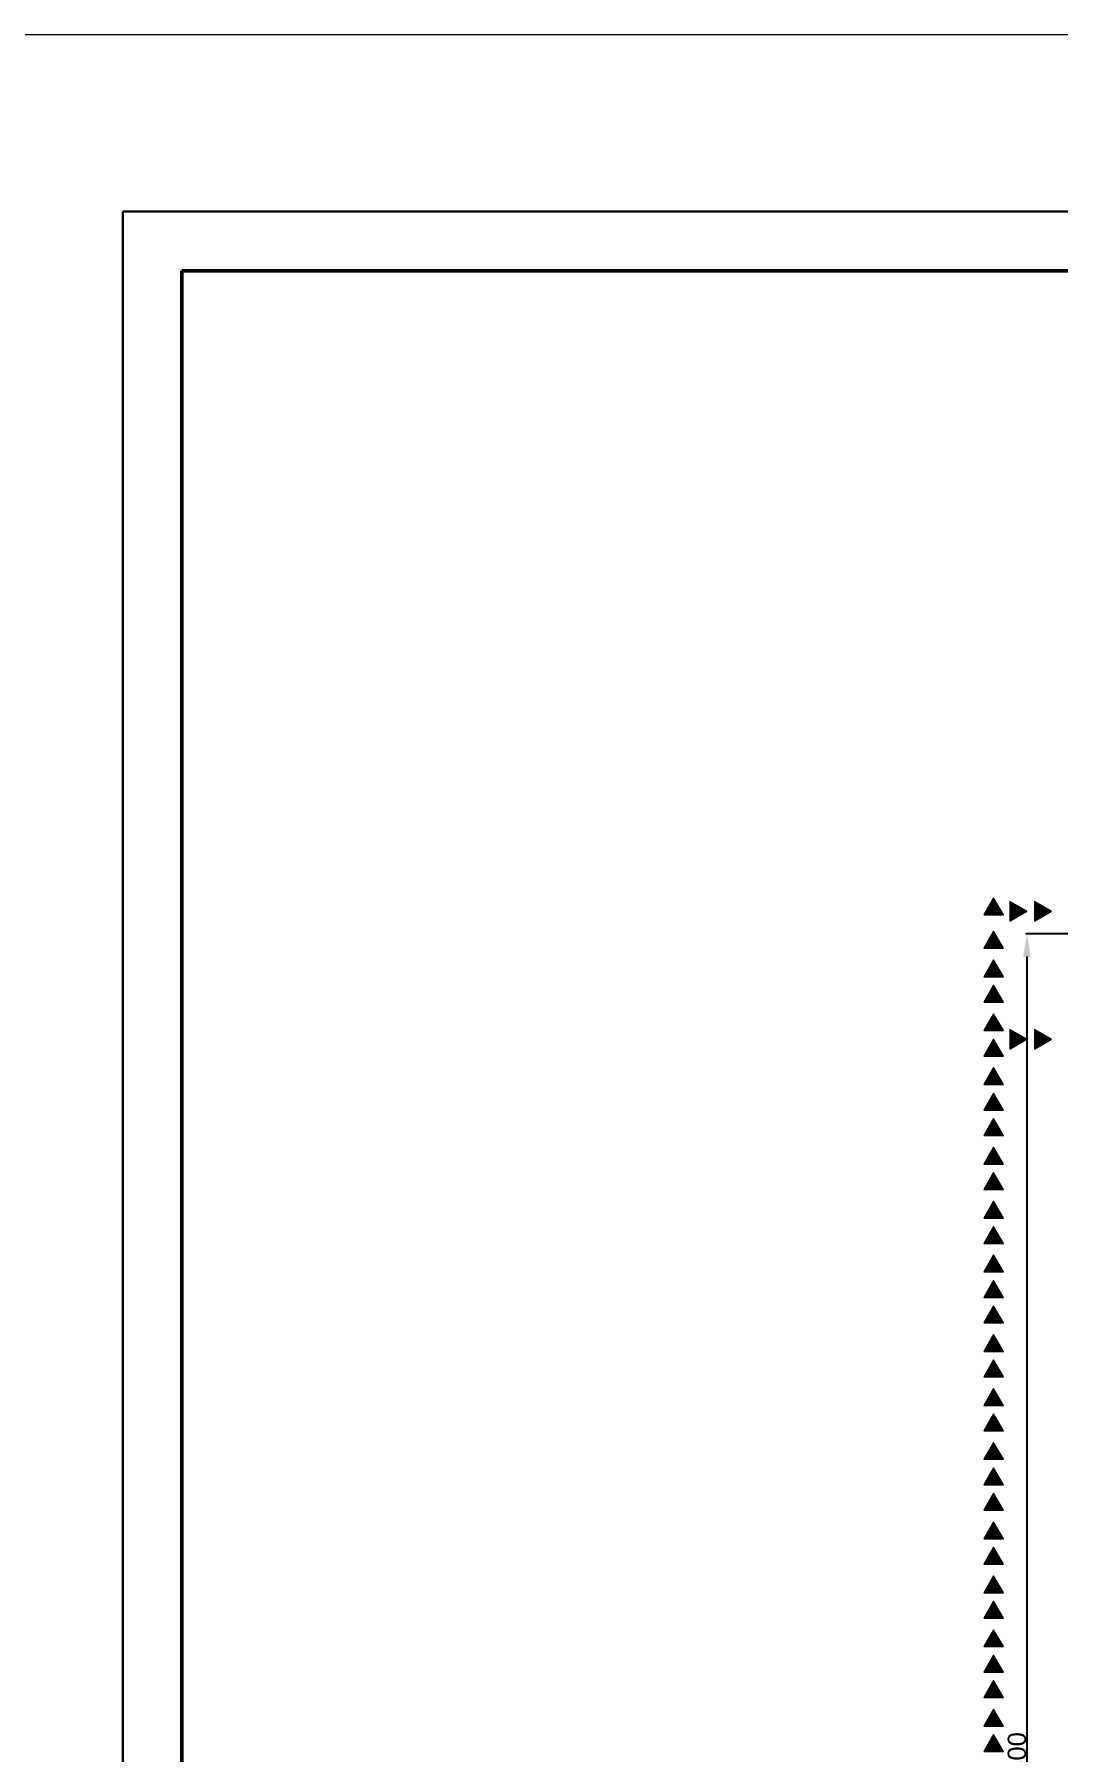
# Model space of a CAD drawing. Header units: centimetres. Extents: x 134057 to 145613, y 5028 to 39996.
# Drawn here: x 139513 to 140629, y 34290 to 36160 of the extents above; entities that cross this region are included whole.
import ezdxf

# ---------------------------------------------------------------- set-up
doc = ezdxf.new("R2010")
doc.units = ezdxf.units.CM
doc.header["$PDMODE"] = 2
doc.layers.add('dinding', color=151, linetype='Continuous')
for name, color, linetype, lineweight in [('Kertas', 252, 'Continuous', 20), ('Legenda', 252, 'Continuous', 20), ('TEXT', 3, 'Continuous', 20)]:
    doc.layers.add(name, color=color, linetype=linetype, lineweight=lineweight)
doc.styles.get("Standard").update_dxf_attribs({"font": 'arial.ttf'})
doc.dimstyles.new('ISO-25', dxfattribs={"dimtxt": 2.5, "dimasz": 2.5, "dimexe": 1.25, "dimexo": 0.625, "dimtad": 1, "dimtxsty": 'Standard', "dimcen": 2.5, "dimadec": 0, "dimazin": 0, "dimtfac": 1, "dimtmove": 0, "dimatfit": 3, "dimfxl": 1, "dimarcsym": 0})

# ---------------------------------------------------------------- blocks, each defined once
blk = doc.blocks.new('*D147')
at = {"layer": 'Defpoints', "color": 0, "transparency": 16777216}
for p in [(140594.3, 35181.6), (140705.9, 35181.6), (140705.9, 33381.6)]:
    blk.add_point(p, dxfattribs=at)
at = {"layer": 'dinding', "color": 0, "lineweight": -2, "transparency": 16777216}
for p, q in [((140705.3, 35181.6), (140593, 35181.6)), ((140594.3, 33406.6), (140594.3, 35156.6)), ((140705.3, 33381.6), (140593, 33381.6))]:
    blk.add_line(p, q, dxfattribs=at)
at = {"layer": 'dinding', "color": 0, "transparency": 16777216}
for points in [[(140590.1, 35156.6), (140598.4, 35156.6), (140594.3, 35181.6)], [(140590.1, 33406.6), (140598.4, 33406.6), (140594.3, 33381.6)]]:
    blk.add_solid(points, dxfattribs=at)
at = {"layer": 'dinding', "color": 0, "transparency": 16777216, "insert": (140583.4, 34281.6), "char_height": 20, "attachment_point": 5, "rotation": 90}
blk.add_mtext('1800', dxfattribs=at)

msp = doc.modelspace()

# ---------------------------------------------------------------- hatches: boundary and pattern name
at = {"layer": 'TEXT'}
h = msp.add_hatch(color=7, dxfattribs=at)
h.dxf.hatch_style = 1
h.paths.add_polyline_path([(140557.938, 35220.731), (140547.271, 35202.255), (140568.268, 35202.255), (140568.268, 35202.841)])
h = msp.add_hatch(color=7, dxfattribs=at)
h.dxf.hatch_style = 1
h.paths.add_polyline_path([(140593.986, 35206.008), (140575.51, 35216.675), (140575.51, 35195.679), (140576.096, 35195.679)])
h = msp.add_hatch(color=7, dxfattribs=at)
h.dxf.hatch_style = 1
h.paths.add_polyline_path([(140621.104, 35206.008), (140602.629, 35216.675), (140602.629, 35195.679), (140603.214, 35195.679)])
h = msp.add_hatch(color=7, dxfattribs=at)
h.dxf.hatch_style = 1
h.paths.add_polyline_path([(140557.938, 35184.352), (140547.271, 35165.876), (140568.268, 35165.876), (140568.268, 35166.461)])
h = msp.add_hatch(color=7, dxfattribs=at)
h.dxf.hatch_style = 1
h.paths.add_polyline_path([(140557.938, 35153.284), (140547.271, 35134.808), (140568.268, 35134.808), (140568.268, 35135.393)])
h = msp.add_hatch(color=7, dxfattribs=at)
h.dxf.hatch_style = 1
h.paths.add_polyline_path([(140557.938, 35125.613), (140547.271, 35107.137), (140568.268, 35107.137), (140568.268, 35107.722)])
h = msp.add_hatch(color=7, dxfattribs=at)
h.dxf.hatch_style = 1
h.paths.add_polyline_path([(140557.938, 35094.545), (140547.271, 35076.069), (140568.268, 35076.069), (140568.268, 35076.654)])
h = msp.add_hatch(color=7, dxfattribs=at)
h.dxf.hatch_style = 1
h.paths.add_polyline_path([(140557.938, 35066.874), (140547.271, 35048.399), (140568.268, 35048.399), (140568.268, 35048.984)])
h = msp.add_hatch(color=7, dxfattribs=at)
h.dxf.hatch_style = 1
h.paths.add_polyline_path([(140593.986, 35066.654), (140575.51, 35077.321), (140575.51, 35056.325), (140576.096, 35056.325)])
h = msp.add_hatch(color=7, dxfattribs=at)
h.dxf.hatch_style = 1
h.paths.add_polyline_path([(140621.104, 35066.654), (140602.629, 35077.321), (140602.629, 35056.325), (140603.214, 35056.325)])
h = msp.add_hatch(color=7, dxfattribs=at)
h.dxf.hatch_style = 1
h.paths.add_polyline_path([(140557.938, 35035.806), (140547.271, 35017.33), (140568.268, 35017.33), (140568.268, 35017.916)])
h = msp.add_hatch(color=7, dxfattribs=at)
h.dxf.hatch_style = 1
h.paths.add_polyline_path([(140557.938, 35008.136), (140547.271, 34989.66), (140568.268, 34989.66), (140568.268, 34990.245)])
h = msp.add_hatch(color=7, dxfattribs=at)
h.dxf.hatch_style = 1
h.paths.add_polyline_path([(140557.938, 34980.465), (140547.271, 34961.989), (140568.268, 34961.989), (140568.268, 34962.574)])
h = msp.add_hatch(color=7, dxfattribs=at)
h.dxf.hatch_style = 1
h.paths.add_polyline_path([(140557.938, 34949.397), (140547.271, 34930.921), (140568.268, 34930.921), (140568.268, 34931.506)])
h = msp.add_hatch(color=7, dxfattribs=at)
h.dxf.hatch_style = 1
h.paths.add_polyline_path([(140557.938, 34921.726), (140547.271, 34903.251), (140568.268, 34903.251), (140568.268, 34903.836)])
h = msp.add_hatch(color=7, dxfattribs=at)
h.dxf.hatch_style = 1
h.paths.add_polyline_path([(140557.938, 34890.658), (140547.271, 34872.183), (140568.268, 34872.183), (140568.268, 34872.768)])
h = msp.add_hatch(color=7, dxfattribs=at)
h.dxf.hatch_style = 1
h.paths.add_polyline_path([(140557.938, 34862.988), (140547.271, 34844.512), (140568.268, 34844.512), (140568.268, 34845.097)])
h = msp.add_hatch(color=7, dxfattribs=at)
h.dxf.hatch_style = 1
h.paths.add_polyline_path([(140557.938, 34831.92), (140547.271, 34813.444), (140568.268, 34813.444), (140568.268, 34814.029)])
h = msp.add_hatch(color=7, dxfattribs=at)
h.dxf.hatch_style = 1
h.paths.add_polyline_path([(140557.938, 34804.249), (140547.271, 34785.773), (140568.268, 34785.773), (140568.268, 34786.358)])
h = msp.add_hatch(color=7, dxfattribs=at)
h.dxf.hatch_style = 1
h.paths.add_polyline_path([(140557.938, 34776.578), (140547.271, 34758.103), (140568.268, 34758.103), (140568.268, 34758.688)])
h = msp.add_hatch(color=7, dxfattribs=at)
h.dxf.hatch_style = 1
h.paths.add_polyline_path([(140557.938, 34745.51), (140547.271, 34727.035), (140568.268, 34727.035), (140568.268, 34727.62)])
h = msp.add_hatch(color=7, dxfattribs=at)
h.dxf.hatch_style = 1
h.paths.add_polyline_path([(140557.938, 34717.84), (140547.271, 34699.364), (140568.268, 34699.364), (140568.268, 34699.949)])
h = msp.add_hatch(color=7, dxfattribs=at)
h.dxf.hatch_style = 1
h.paths.add_polyline_path([(140557.938, 34686.772), (140547.271, 34668.296), (140568.268, 34668.296), (140568.268, 34668.881)])
h = msp.add_hatch(color=7, dxfattribs=at)
h.dxf.hatch_style = 1
h.paths.add_polyline_path([(140557.938, 34659.101), (140547.271, 34640.625), (140568.268, 34640.625), (140568.268, 34641.21)])
h = msp.add_hatch(color=7, dxfattribs=at)
h.dxf.hatch_style = 1
h.paths.add_polyline_path([(140557.938, 34628.033), (140547.271, 34609.557), (140568.268, 34609.557), (140568.268, 34610.142)])
h = msp.add_hatch(color=7, dxfattribs=at)
h.dxf.hatch_style = 1
h.paths.add_polyline_path([(140557.938, 34600.362), (140547.271, 34581.887), (140568.268, 34581.887), (140568.268, 34582.472)])
h = msp.add_hatch(color=7, dxfattribs=at)
h.dxf.hatch_style = 1
h.paths.add_polyline_path([(140557.938, 34572.692), (140547.271, 34554.216), (140568.268, 34554.216), (140568.268, 34554.801)])
h = msp.add_hatch(color=7, dxfattribs=at)
h.dxf.hatch_style = 1
h.paths.add_polyline_path([(140557.938, 34541.624), (140547.271, 34523.148), (140568.268, 34523.148), (140568.268, 34523.733)])
h = msp.add_hatch(color=7, dxfattribs=at)
h.dxf.hatch_style = 1
h.paths.add_polyline_path([(140557.938, 34513.953), (140547.271, 34495.477), (140568.268, 34495.477), (140568.268, 34496.062)])
h = msp.add_hatch(color=7, dxfattribs=at)
h.dxf.hatch_style = 1
h.paths.add_polyline_path([(140557.938, 34482.885), (140547.271, 34464.409), (140568.268, 34464.409), (140568.268, 34464.994)])
h = msp.add_hatch(color=7, dxfattribs=at)
h.dxf.hatch_style = 1
h.paths.add_polyline_path([(140557.938, 34455.214), (140547.271, 34436.739), (140568.268, 34436.739), (140568.268, 34437.324)])
h = msp.add_hatch(color=7, dxfattribs=at)
h.dxf.hatch_style = 1
h.paths.add_polyline_path([(140557.938, 34424.146), (140547.271, 34405.67), (140568.268, 34405.67), (140568.268, 34406.256)])
h = msp.add_hatch(color=7, dxfattribs=at)
h.dxf.hatch_style = 1
h.paths.add_polyline_path([(140557.938, 34396.476), (140547.271, 34378), (140568.268, 34378), (140568.268, 34378.585)])
h = msp.add_hatch(color=7, dxfattribs=at)
h.dxf.hatch_style = 1
h.paths.add_polyline_path([(140557.938, 34368.805), (140547.271, 34350.329), (140568.268, 34350.329), (140568.268, 34350.914)])
h = msp.add_hatch(color=7, dxfattribs=at)
h.dxf.hatch_style = 1
h.paths.add_polyline_path([(140557.938, 34337.737), (140547.271, 34319.261), (140568.268, 34319.261), (140568.268, 34319.846)])
h = msp.add_hatch(color=7, dxfattribs=at)
h.dxf.hatch_style = 1
h.paths.add_polyline_path([(140557.938, 34310.066), (140547.271, 34291.591), (140568.268, 34291.591), (140568.268, 34292.176)])

# ---------------------------------------------------------------- linework, layer by layer
at = {"layer": 'Kertas'}
msp.add_lwpolyline([(139416.657, 36160.336), (144754.972, 36160.336), (144754.972, 32339.904), (139416.657, 32339.904)], close=True, dxfattribs=at)
at = {"layer": 'Legenda', "color": 5, "lineweight": 30}
msp.add_lwpolyline([(139609.608, 35967.385), (144626.338, 35967.385), (144626.338, 32468.538), (139609.608, 32468.538)], close=True, dxfattribs=at)
at = {"layer": 'Legenda', "color": 1, "lineweight": 50}
msp.add_lwpolyline([(139673.925, 35903.068), (143725.899, 35903.068), (143725.899, 32532.855), (139673.925, 32532.855)], close=True, dxfattribs=at)
at = {"layer": 'TEXT'}
for points in [[(140557.938, 35220.731), (140547.271, 35202.255), (140568.605, 35202.255)], [(140593.986, 35206.008), (140575.51, 35216.675), (140575.51, 35195.342)], [(140621.104, 35206.008), (140602.629, 35216.675), (140602.629, 35195.342)], [(140557.938, 35184.352), (140547.271, 35165.876), (140568.605, 35165.876)], [(140557.938, 35153.284), (140547.271, 35134.808), (140568.605, 35134.808)], [(140557.938, 35125.613), (140547.271, 35107.137), (140568.605, 35107.137)], [(140557.938, 35094.545), (140547.271, 35076.069), (140568.605, 35076.069)], [(140557.938, 35066.874), (140547.271, 35048.399), (140568.605, 35048.399)], [(140593.986, 35066.654), (140575.51, 35077.321), (140575.51, 35055.987)], [(140621.104, 35066.654), (140602.629, 35077.321), (140602.629, 35055.987)], [(140557.938, 35035.806), (140547.271, 35017.33), (140568.605, 35017.33)], [(140557.938, 35008.136), (140547.271, 34989.66), (140568.605, 34989.66)], [(140557.938, 34980.465), (140547.271, 34961.989), (140568.605, 34961.989)], [(140557.938, 34949.397), (140547.271, 34930.921), (140568.605, 34930.921)], [(140557.938, 34921.726), (140547.271, 34903.251), (140568.605, 34903.251)], [(140557.938, 34890.658), (140547.271, 34872.183), (140568.605, 34872.183)], [(140557.938, 34862.988), (140547.271, 34844.512), (140568.605, 34844.512)], [(140557.938, 34831.92), (140547.271, 34813.444), (140568.605, 34813.444)], [(140557.938, 34804.249), (140547.271, 34785.773), (140568.605, 34785.773)], [(140557.938, 34776.578), (140547.271, 34758.103), (140568.605, 34758.103)], [(140557.938, 34745.51), (140547.271, 34727.035), (140568.605, 34727.035)], [(140557.938, 34717.84), (140547.271, 34699.364), (140568.605, 34699.364)], [(140557.938, 34686.772), (140547.271, 34668.296), (140568.605, 34668.296)], [(140557.938, 34659.101), (140547.271, 34640.625), (140568.605, 34640.625)], [(140557.938, 34628.033), (140547.271, 34609.557), (140568.605, 34609.557)], [(140557.938, 34600.362), (140547.271, 34581.887), (140568.605, 34581.887)], [(140557.938, 34572.692), (140547.271, 34554.216), (140568.605, 34554.216)], [(140557.938, 34541.624), (140547.271, 34523.148), (140568.605, 34523.148)], [(140557.938, 34513.953), (140547.271, 34495.477), (140568.605, 34495.477)], [(140557.938, 34482.885), (140547.271, 34464.409), (140568.605, 34464.409)], [(140557.938, 34455.214), (140547.271, 34436.739), (140568.605, 34436.739)], [(140557.938, 34424.146), (140547.271, 34405.67), (140568.605, 34405.67)], [(140557.938, 34396.476), (140547.271, 34378), (140568.605, 34378)], [(140557.938, 34368.805), (140547.271, 34350.329), (140568.605, 34350.329)], [(140557.938, 34337.737), (140547.271, 34319.261), (140568.605, 34319.261)], [(140557.938, 34310.066), (140547.271, 34291.591), (140568.605, 34291.591)]]:
    msp.add_lwpolyline(points, close=True, dxfattribs=at)

# ---------------------------------------------------------------- dimensions: what is measured, and where the dimension line sits
at = {"layer": 'dinding'}
dim = msp.add_linear_dim(base=(140594.266, 35181.59), p1=(140705.886, 33381.59), p2=(140705.886, 35181.59), angle=90, dimstyle='ISO-25', override={"dimtxt": 20, "dimasz": 25}, dxfattribs=at)
dim.commit()
dim.dimension.update_dxf_attribs({"geometry": '*D147', "text_midpoint": (140583.43, 34281.59)})

doc.saveas('drawing.dxf')
